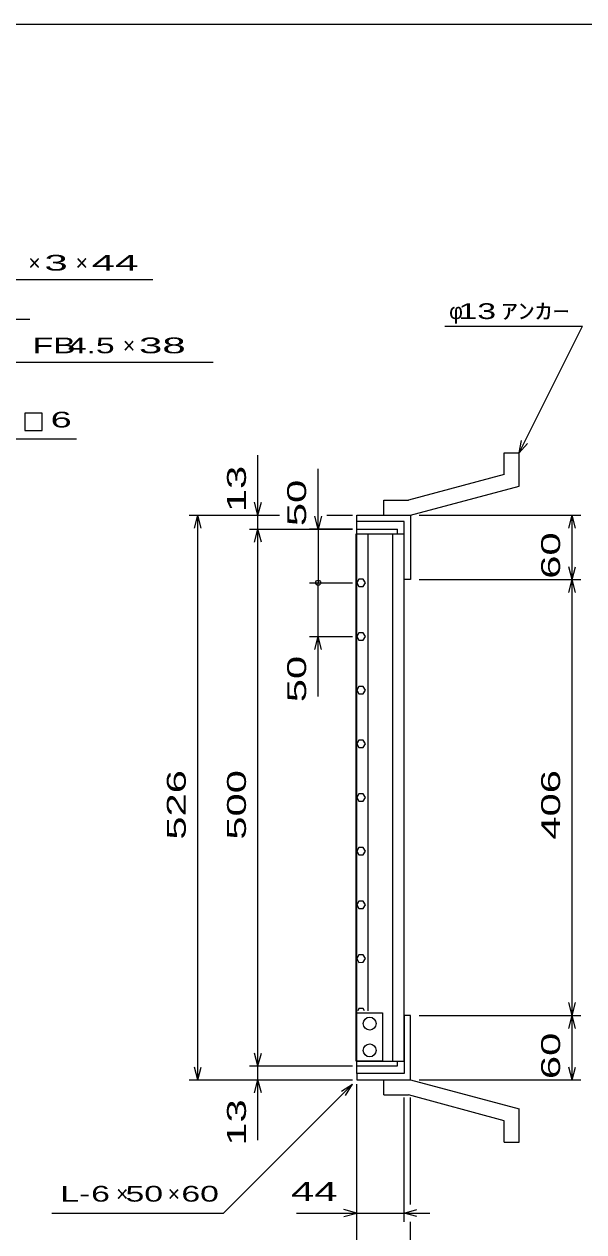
# Model space of a CAD drawing. Units: millimetres, scale not verified. Extents: x -1456 to 1389, y -1026 to 839.
# Drawn here: x -413 to 108, y -286 to 839 of the extents above; entities that cross this region are included whole.
import ezdxf
from ezdxf.enums import TextEntityAlignment as Align

# ---------------------------------------------------------------- set-up
doc = ezdxf.new("R2010")
doc.units = ezdxf.units.MM
doc.header["$LTSCALE"] = 8
for name, color, linetype, lineweight in [('0_2', 150, 'Continuous', 25), ('16', 3, 'Continuous', 25), ('19', 6, 'Continuous', 25), ('22', 4, 'Continuous', 25)]:
    doc.layers.add(name, color=color, linetype=linetype, lineweight=lineweight)
doc.styles.add('ベクトル', font='')
doc.styles.get('ベクトル').set_extended_font_data('ベクトル')

msp = doc.modelspace()

# ---------------------------------------------------------------- linework, layer by layer
at = {"layer": '0_2'}
msp.add_line((-1379.2, 838.8), (1388.8, 838.8), dxfattribs=at)
at = {"layer": '16'}
for p, q in [((-103.7, -127), (-103.7, 364)), ((-103.7, 364), (-103, 364)), ((-103, 368.5), (-65, 368.5)), ((-103, 364), (-103, 368.5)), ((-103, 364), (-65, 364)), ((-103, -127), (-103, 364)), ((-103, 364), (-59, 364)), ((-92.5, -80), (-92.5, 364)), ((-69.5, -127), (-69.5, 364)), ((-65, 364), (-65, 368.5)), ((-59, -127), (-59, 364)), ((-101.024, 321.95), (-103, 318.472)), ((-103, 318.472), (-100.976, 315.022)), ((-97.024, 321.978), (-101.024, 321.95)), ((-100.976, 315.022), (-96.976, 315.05)), ((-95, 318.5), (-97.024, 321.978)), ((-96.976, 315.05), (-95, 318.528)), ((-101.024, 271.95), (-103, 268.472)), ((-97.024, 271.978), (-101.024, 271.95)), ((-95, 268.5), (-97.024, 271.978)), ((-103, 268.472), (-100.976, 265.022)), ((-100.976, 265.022), (-96.976, 265.05)), ((-96.976, 265.05), (-95, 268.528)), ((-101.024, 221.95), (-103, 218.472)), ((-103, 218.472), (-100.976, 215.022)), ((-97.024, 221.978), (-101.024, 221.95)), ((-100.976, 215.022), (-96.976, 215.05)), ((-95, 218.5), (-97.024, 221.978)), ((-96.976, 215.05), (-95, 218.528)), ((-101.024, 171.95), (-103, 168.472)), ((-97.024, 171.978), (-101.024, 171.95)), ((-95, 168.5), (-97.024, 171.978)), ((-103, 168.472), (-100.976, 165.022)), ((-100.976, 165.022), (-96.976, 165.05)), ((-96.976, 165.05), (-95, 168.528)), ((-101.024, 121.95), (-103, 118.472)), ((-103, 118.472), (-100.976, 115.022)), ((-97.024, 121.978), (-101.024, 121.95)), ((-100.976, 115.022), (-96.976, 115.05)), ((-95, 118.5), (-97.024, 121.978)), ((-96.976, 115.05), (-95, 118.528)), ((-101.024, 71.95), (-103, 68.472)), ((-103, 68.472), (-100.976, 65.022)), ((-97.024, 71.978), (-101.024, 71.95)), ((-95, 68.5), (-97.024, 71.978)), ((-96.976, 65.05), (-95, 68.528)), ((-100.976, 65.022), (-96.976, 65.05)), ((-101.024, 21.95), (-103, 18.472)), ((-103, 18.472), (-100.976, 15.022)), ((-97.024, 21.978), (-101.024, 21.95)), ((-100.976, 15.022), (-96.976, 15.05)), ((-95, 18.5), (-97.024, 21.978)), ((-96.976, 15.05), (-95, 18.528)), ((-101.024, -28.05), (-103, -31.528)), ((-103, -31.528), (-100.976, -34.978)), ((-97.024, -28.022), (-101.024, -28.05)), ((-95, -31.5), (-97.024, -28.022)), ((-96.976, -34.95), (-95, -31.472)), ((-100.976, -34.978), (-96.976, -34.95)), ((-101.024, -78.05), (-102.132, -80)), ((-97.024, -78.022), (-101.024, -78.05)), ((-95.873, -80), (-97.024, -78.022)), ((-103, -127), (-103, -82)), ((-103, -82), (-79, -82)), ((-79, -82), (-79, -127)), ((-103.7, -127), (-103, -127)), ((-79, -127), (-103, -127)), ((-103, -127), (-65, -127)), ((-103, -131.5), (-103, -127)), ((-103, -127), (-59, -127)), ((-103, -131.5), (-65, -131.5)), ((-65, -131.5), (-65, -127))]:
    msp.add_line(p, q, dxfattribs=at)
for centre in [(-91, -92), (-91, -117)]:
    msp.add_circle(centre, 6, dxfattribs=at)
at = {"layer": '19'}
for p, q in [((34, 439.5), (48, 439.5)), ((34, 419.5), (34, 439.5)), ((48, 408.5), (48, 439.5)), ((34, 419.5), (-55, 395.5)), ((-53, 381.5), (48, 408.5)), ((-78, 395.5), (-55, 395.5)), ((-78, 381.5), (-78, 395.5)), ((-103, 368.5), (-103, 381.5)), ((-103, 375.5), (-103, 381.5)), ((-103, 381.5), (-53, 381.5)), ((-59, 375.5), (-103, 375.5)), ((-78, 381.5), (-53, 381.5)), ((-59, 321.5), (-59, 375.5)), ((-53, 381.5), (-53, 321.5)), ((-53, 321.5), (-59, 321.5)), ((-53, -84.5), (-59, -84.5)), ((-59, -84.5), (-59, -138.5)), ((-53, -144.5), (-53, -84.5)), ((-103, -138.5), (-103, -125.5)), ((-103, -138.5), (-103, -144.5)), ((-59, -138.5), (-103, -138.5)), ((-103, -144.5), (-53, -144.5)), ((-78, -144.5), (-53, -144.5)), ((-78, -158.5), (-78, -144.5)), ((-53, -144.5), (48, -171.5)), ((-78, -158.5), (-55, -158.5)), ((34, -182.5), (-55, -158.5)), ((48, -202.5), (48, -171.5)), ((34, -202.5), (34, -182.5)), ((34, -202.5), (48, -202.5))]:
    msp.add_line(p, q, dxfattribs=at)
at = {"layer": '22'}
for p, q in [((-660.75, 601), (-292.75, 601)), ((-619.25, 564), (-407.25, 564)), ((-21, 557.5), (107, 557.5)), ((48, 439.5), (107, 557.5)), ((-572.75, 524), (-236.75, 524)), ((-396, 476.5), (-412, 476.5)), ((-412, 476.5), (-412, 460.5)), ((-396, 460.5), (-396, 476.5)), ((-420, 452.5), (-364, 452.5)), ((-412, 460.5), (-396, 460.5)), ((48, 439.5), (50.4, 451.18)), ((48, 439.5), (56, 448.3)), ((-195, 381.5), (-195, 437.5)), ((-139, 368.5), (-139, 424.5)), ((-195, 381.5), (-198.2, 393.5)), ((-195, 381.5), (-191.8, 393.5)), ((-259, 381.5), (-175, 381.5)), ((-254.2, 369.5), (-251, 381.5)), ((-247.8, 369.5), (-251, 381.5)), ((-251, -144.5), (-251, 381.5)), ((-203, 381.5), (-175, 381.5)), ((-195, 368.5), (-195, 381.5)), ((-139, 368.5), (-142.2, 380.5)), ((-135.8, 380.5), (-139, 368.5)), ((-131, 381.5), (-107, 381.5)), ((-131, 381.5), (-107, 381.5)), ((-45, 381.5), (105.4, 381.5)), ((94.2, 369.5), (97.4, 381.5)), ((100.6, 369.5), (97.4, 381.5)), ((97.4, 321.5), (97.4, 381.5)), ((-203, 368.5), (-107, 368.5)), ((-198.2, 356.5), (-195, 368.5)), ((-191.8, 356.5), (-195, 368.5)), ((-195, -131.5), (-195, 368.5)), ((-107, 368.5), (-147, 368.5)), ((-139, 368.5), (-139, 318.5)), ((97.4, 321.5), (94.2, 333.5)), ((97.4, 321.5), (100.6, 333.5)), ((-147, 318.5), (-107, 318.5)), ((-139, 268.5), (-139, 318.5)), ((-45, 321.5), (105.4, 321.5)), ((94.2, 309.5), (97.4, 321.5)), ((100.6, 309.5), (97.4, 321.5)), ((97.4, -84.5), (97.4, 321.5)), ((-147, 268.5), (-107, 268.5)), ((-142.2, 256.5), (-139, 268.5)), ((-135.8, 256.5), (-139, 268.5)), ((-139, 212.5), (-139, 268.5)), ((97.4, -84.5), (94.2, -72.5)), ((97.4, -84.5), (100.6, -72.5)), ((-45, -84.5), (105.4, -84.5)), ((94.2, -96.5), (97.4, -84.5)), ((100.6, -96.5), (97.4, -84.5)), ((97.4, -144.5), (97.4, -84.5)), ((-195, -131.5), (-198.2, -119.5)), ((-195, -131.5), (-191.8, -119.5)), ((-251, -144.5), (-254.2, -132.5)), ((-251, -144.5), (-247.8, -132.5)), ((-203, -131.5), (-107, -131.5)), ((-195, -144.5), (-195, -131.5)), ((97.4, -144.5), (94.2, -132.5)), ((97.4, -144.5), (100.6, -132.5)), ((-259, -144.5), (-107, -144.5)), ((-203, -144.5), (-107, -144.5)), ((-198.2, -156.5), (-195, -144.5)), ((-191.8, -156.5), (-195, -144.5)), ((-195, -200.5), (-195, -144.5)), ((-45, -144.5), (105.4, -144.5)), ((-227, -268.5), (-107, -148.5)), ((-117.4, -154.9), (-107, -148.5)), ((-113.4, -158.9), (-107, -148.5)), ((-103, -276.5), (-103, -148.5)), ((-103, -332.5), (-103, -148.5)), ((-59, -276.5), (-59, -160.704)), ((-53, -260.5), (-53, -160.704)), ((-387, -268.5), (-227, -268.5)), ((-159, -268.5), (-103, -268.5)), ((-103, -268.5), (-115, -265.3)), ((-115, -271.7), (-103, -268.5)), ((-103, -268.5), (-59, -268.5)), ((-59, -268.5), (-47, -265.3)), ((-47, -271.7), (-59, -268.5)), ((-59, -268.5), (-35, -268.5)), ((-53, -332.5), (-53, -276.5))]:
    msp.add_line(p, q, dxfattribs=at)
msp.add_circle((-139, 318.5), 2.4, dxfattribs=at)

# ---------------------------------------------------------------- texts
at = {"layer": '22', "color": 2, "style": 'ベクトル'}
for s, p in [('×', (-408.75, 616.6)), ('×', (-364.75, 616.6)), ('φ', (-17, 571.5)), ('×', (-320.75, 539.6)), ('×', (-327, -250.5)), ('×', (-279, -250.5))]:
    msp.add_text(s, height=14.66, dxfattribs=at).set_placement(p, align=Align.MIDDLE_LEFT)
for s, height, width, p in [(' 3 ', 14.66, 2, (-404.75, 616.6)), (' 44 ', 14.66, 2, (-360.75, 616.6)), (' 13 ', 14.66, 1.6, (-17, 571.5)), ('ｱﾝｶｰ', 14.66, 1.6, (31, 571.5)), ('FB', 14.66, 1.6, (-404.75, 539.6)), (' 4.5 ', 14.66, 1.6, (-380.75, 539.6)), (' 38 ', 14.66, 2, (-316.75, 539.6)), ('6', 14.66, 1.8, (-388, 470.5)), ('L-', 14.66, 1.6, (-379, -250.5)), (' 6 ', 14.66, 1.6, (-359, -250.5)), (' 50 ', 14.66, 1.6, (-327, -250.5)), (' 60 ', 14.66, 1.6, (-275, -250.5)), (' 44 ', 17.6, 1.65, (-175, -248.5))]:
    msp.add_text(s, height=height, dxfattribs=dict(at, width=width)).set_placement(p, align=Align.MIDDLE_LEFT)
at = {"layer": '22', "color": 2, "style": 'ベクトル', "width": 1.65}
for s, p in [(' 13 ', (-215, 373.5)), (' 50 ', (-159, 360.5)), (' 60 ', (77.4, 311.5)), (' 50 ', (-159, 196.5)), (' 526 ', (-271, 68.5)), (' 500 ', (-215, 68.5)), (' 406 ', (77.4, 68.5)), (' 60 ', (77.4, -154.5)), (' 13 ', (-215, -216.5))]:
    msp.add_text(s, height=17.6, rotation=90, dxfattribs=at).set_placement(p, align=Align.MIDDLE_LEFT)

doc.saveas('drawing.dxf')
